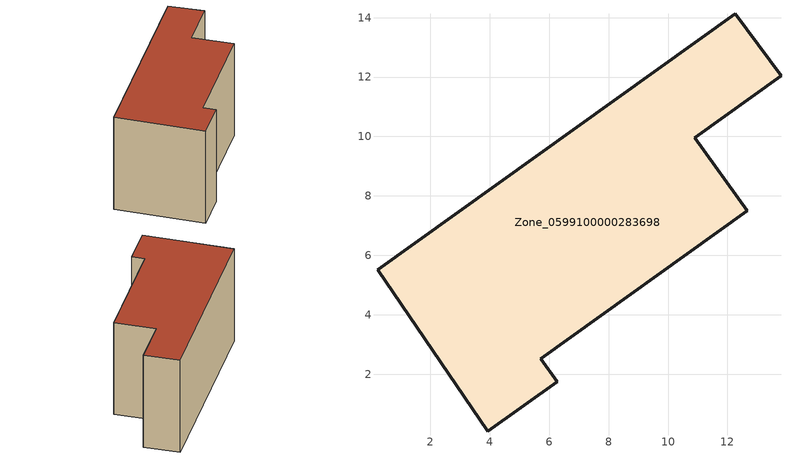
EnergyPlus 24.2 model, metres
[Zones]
Zone_0599100000283698
 floor ground (C_G): 12.67,7.49 5.72,2.52 6.27,1.75 3.93,0.07 0.22,5.51 12.27,14.14 13.8,12.04 10.9,9.96 z0
 wall outside (C_F): 5.72,2.52 12.67,7.49 10.9,9.96 13.8,12.04 12.27,14.14 0.22,5.51 3.93,0.07 6.27,1.75 5.72,2.52 z0:7.44
 roof outside (C_R): 3.93,0.07 6.27,1.75 5.72,2.52 12.67,7.49 10.9,9.96 13.8,12.04 12.27,14.14 0.22,5.51 z7.44
[BUILDING]
Pand.0599100000283698: North Axis=0; Terrain=City; Loads Convergence Tolerance Value=0.04; Temperature Convergence Tolerance Value=0.4; Solar Distribution=FullExterior; Maximum Number of Warmup Days=25; Minimum Number of Warmup Days=1
[Site:Location]
Rotterdam.The.Hague.AP_ZH_NLD Design_Conditions: Latitude=51.96; Longitude=4.45; Time Zone=1; Elevation=-4.5
[SITE:GROUNDTEMPERATURE:BUILDINGSURFACE]
18, 18, 18, 18, 18, 18, 18, 18, 18, 18, 18, 18
[MATERIAL] Thermal Absorptance=0.9; Solar Absorptance=0.7; Visible Absorptance=0.7
Name | Roughness | Thickness | Conductivity | Density | Specific Heat
G.TC.1975-1991 | MediumSmooth | 0.15 | 0.288461 | 540 | 1210
F.TC.1975-1991 | Rough | 0.3 | 0.230769 | 1920 | 840
R.TC.1975-1991 | MediumRough | 0.2 | 0.153846 | 1500 | 1000
[CONSTRUCTION]
C_G: G.TC.1975-1991
C_F: F.TC.1975-1991
C_R: R.TC.1975-1991
[ZONE]
Zone_0599100000283698: Type=1; Multiplier=1; Ceiling Height=Autocalculate; Volume=Autocalculate; Floor Area=autocalculate; Part of Total Floor Area=Yes
[ZONEINFILTRATION:DESIGNFLOWRATE]
Infil_Zone_0599100000283698: Zone or ZoneList or Space or SpaceList=Zone_0599100000283698; Schedule=AlwaysOn; Design Flow Rate Calculation Method=Flow/Area; Flow Rate per Floor Area=0.003; Constant Term Coefficient=1; Temperature Term Coefficient=0; Velocity Term Coefficient=0; Velocity Squared Term Coefficient=0
[HVACTEMPLATE:ZONE:IDEALLOADSAIRSYSTEM]
Zone_0599100000283698: Maximum Heating Supply Air Temperature=50; Minimum Cooling Supply Air Temperature=13; Maximum Heating Supply Air Humidity Ratio=0.0156; Minimum Cooling Supply Air Humidity Ratio=0.0077; Heating Limit=NoLimit; Cooling Limit=NoLimit; Dehumidification Control Type=ConstantSensibleHeatRatio; Cooling Sensible Heat Ratio=0.7; Dehumidification Setpoint=60; Humidification Control Type=None; Humidification Setpoint=30; Outdoor Air Method=None; Outdoor Air Flow Rate per Person=0.00944; Outdoor Air Flow Rate per Zone Floor Area=0; Outdoor Air Flow Rate per Zone=0; Demand Controlled Ventilation Type=None; Outdoor Air Economizer Type=NoEconomizer; Heat Recovery Type=None; Sensible Heat Recovery Effectiveness=0.7; Latent Heat Recovery Effectiveness=0.65
[ZONECONTROL:THERMOSTAT]
ThermostatControl_Zone_0599100000283698: Zone or ZoneList=Zone_0599100000283698; Control Type Schedule=DualSetpointControlType; Control 1=Thermostat_Zone_0599100000283698; Temperature Difference Between Cutout And Setpoint=0
[THERMOSTATSETPOINT:DUALSETPOINT]
Thermostat_Zone_0599100000283698: Heating Setpoint Temperature Schedule=HeatingSetpoint_Zone_0599100000283698; Cooling Setpoint Temperature Schedule=CoolingSetpoint_Zone_0599100000283698
[SCHEDULE:COMPACT]
HeatingSetpoint_Zone_0599100000283698: Through: 12/31, For: AllDays, Until: 24:00, 21
CoolingSetpoint_Zone_0599100000283698: Through: 12/31, For: AllDays, Until: 24:00, 24
DualSetpointControlType: Through: 12/31, For: AllDays, Until: 24:00, 4
AlwaysOn: Through: 12/31, For: AllDays, Until: 24:00, 1
